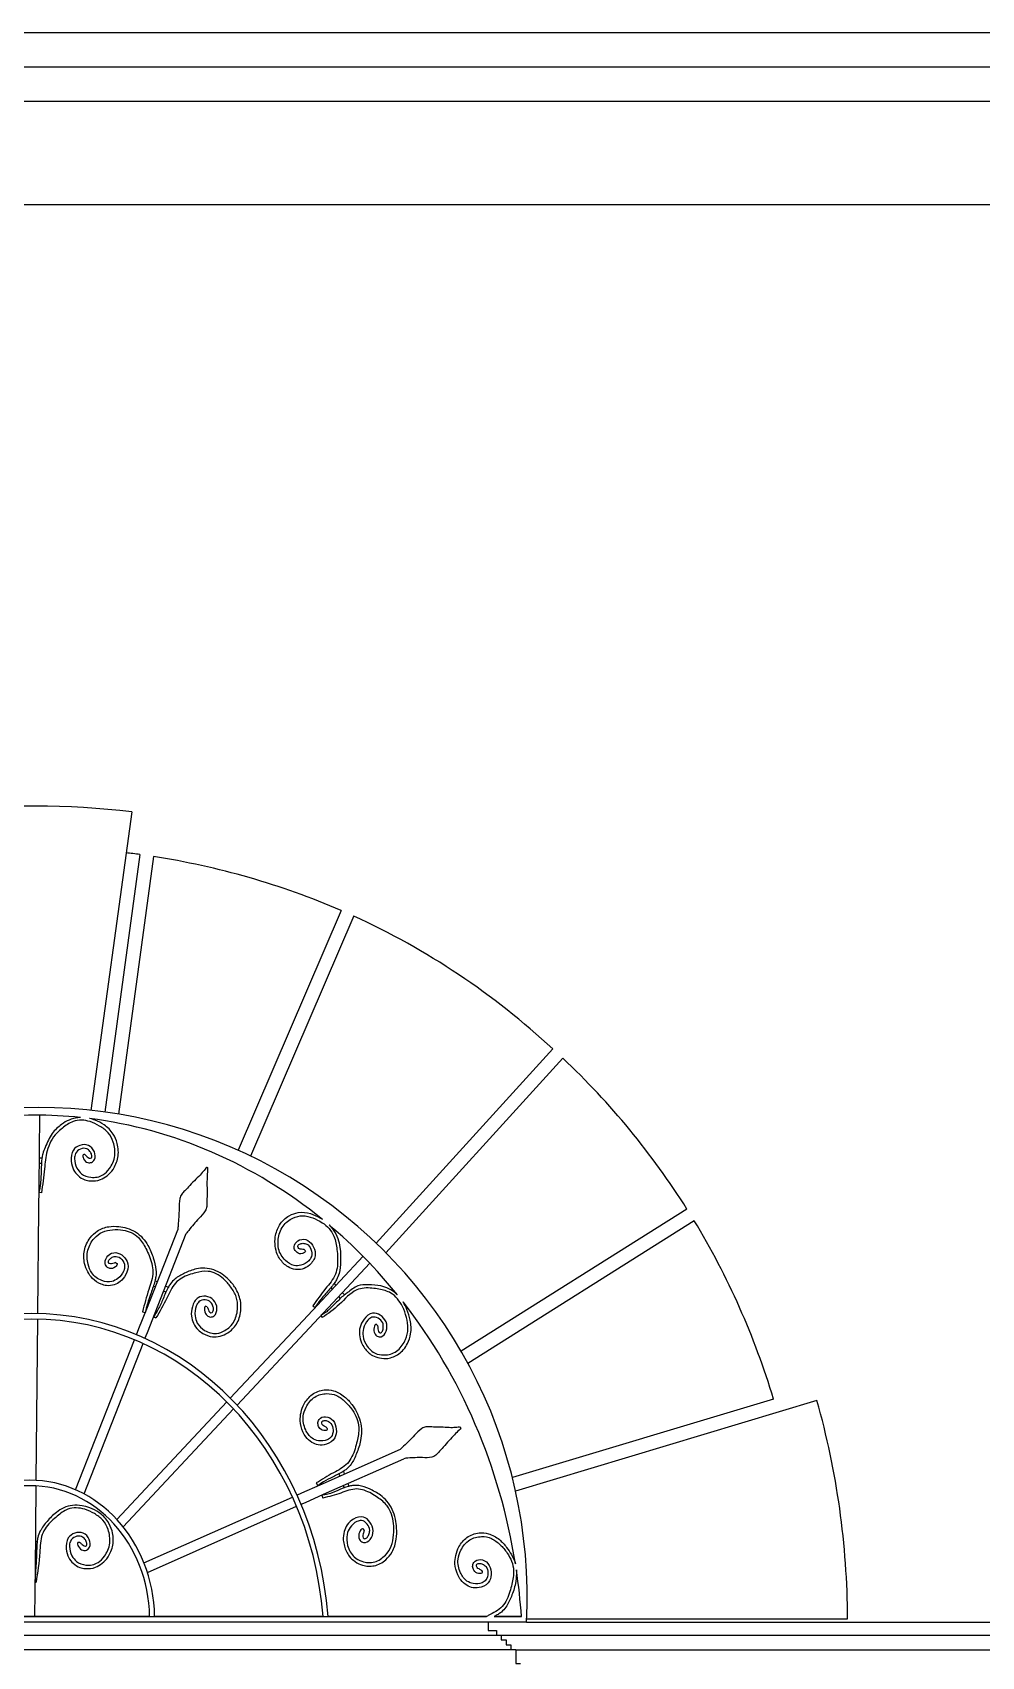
# Model space of a CAD drawing. Extents: x -43 to 90, y 6 to 81.
# Drawn here: x 67.341 to 68.719, y 65.232 to 67.59 of the extents above; entities that cross this region are included whole.
import ezdxf

# ---------------------------------------------------------------- set-up
doc = ezdxf.new("R2010")
doc.units = 0
doc.header["$LTSCALE"] = 0.1
doc.header["$MEASUREMENT"] = 0
doc.layers.add('visto', color=9, linetype='CONTINUOUS')

msp = doc.modelspace()

# ---------------------------------------------------------------- linework, layer by layer
at = {"layer": 'visto'}
for p, q in [((50.5756, 67.5904), (69.6189, 67.5904)), ((50.5756, 67.5904), (86.1305, 67.5904)), ((50.5256, 67.5404), (86.0805, 67.5404)), ((50.5256, 67.5404), (69.5689, 67.5404)), ((50.5256, 67.4904), (84.3618, 67.4904)), ((50.5006, 67.3404), (86.0555, 67.3404)), ((67.4853, 66.4588), (67.4261, 66.0252)), ((67.497, 66.3966), (67.446, 66.0228)), ((67.5168, 66.3937), (67.4658, 66.0198)), ((67.7893, 66.3154), (67.6396, 65.9673)), ((67.8077, 66.3075), (67.6577, 65.9588)), ((68.0965, 66.1144), (67.8401, 65.8323)), ((68.1113, 66.101), (67.8544, 65.8183)), ((67.3515, 66.0182), (67.3504, 65.9135)), ((67.3542, 65.9479), (67.3508, 65.948)), ((67.3549, 65.9559), (67.3509, 65.9559)), ((67.3504, 65.9135), (67.3501, 65.8821)), ((67.3542, 65.9056), (67.3504, 65.9058)), ((67.3501, 65.8821), (67.3486, 65.73)), ((68.2914, 65.8819), (67.9636, 65.6753)), ((67.507, 65.7372), (67.552, 65.8518)), ((67.5192, 65.7312), (67.5644, 65.8464)), ((68.3021, 65.865), (67.9734, 65.6578)), ((67.7543, 65.7419), (67.8212, 65.8133)), ((67.7635, 65.7312), (67.831, 65.8032)), ((67.5223, 65.776), (67.519, 65.7776)), ((67.7818, 65.7712), (67.7793, 65.7741)), ((67.5193, 65.7688), (67.5167, 65.77)), ((67.5349, 65.7612), (67.5316, 65.7628)), ((67.5384, 65.7682), (67.5345, 65.7701)), ((67.7766, 65.7657), (67.7746, 65.768)), ((67.7884, 65.7521), (67.7859, 65.755)), ((67.794, 65.7571), (67.791, 65.7605)), ((67.4957, 65.7084), (67.507, 65.7372)), ((67.5009, 65.7328), (67.5048, 65.7317)), ((67.5079, 65.7025), (67.5192, 65.7312)), ((67.5168, 65.7252), (67.5204, 65.7237)), ((67.7543, 65.7419), (67.734, 65.7202)), ((67.7432, 65.7095), (67.7635, 65.7312)), ((67.7483, 65.7414), (67.7514, 65.7389)), ((67.7598, 65.7272), (67.7619, 65.7242)), ((67.3485, 65.722), (67.3461, 65.488)), ((67.4922, 65.6993), (67.4957, 65.7084)), ((67.5045, 65.6939), (67.5079, 65.7025)), ((67.6283, 65.6073), (67.734, 65.7202)), ((67.6381, 65.5973), (67.7432, 65.7095)), ((67.4038, 65.4742), (67.4893, 65.692)), ((67.416, 65.4682), (67.5017, 65.6866)), ((67.4634, 65.4313), (67.6231, 65.6018)), ((67.4726, 65.4206), (67.6329, 65.5918)), ((68.4171, 65.6058), (68.038, 65.4919)), ((68.4802, 65.6039), (68.0426, 65.4724)), ((67.7586, 65.4814), (67.8754, 65.5332)), ((67.7635, 65.4677), (67.8803, 65.5194)), ((67.7861, 65.4973), (67.7873, 65.4941)), ((67.7925, 65.501), (67.7939, 65.4971)), ((67.346, 65.48), (67.3448, 65.3565)), ((67.7252, 65.4666), (67.7324, 65.4698)), ((67.7324, 65.4698), (67.7586, 65.4814)), ((67.7374, 65.456), (67.7635, 65.4677)), ((67.7531, 65.4841), (67.7553, 65.4799)), ((67.7612, 65.4666), (67.7629, 65.4622)), ((67.7923, 65.4804), (67.7936, 65.4769)), ((67.7989, 65.4834), (67.8004, 65.4792)), ((67.503, 65.368), (67.7186, 65.4636)), ((67.5079, 65.3542), (67.7244, 65.4503)), ((67.7311, 65.4532), (67.7374, 65.456)), ((67.3452, 65.3989), (67.348, 65.3989)), ((67.3451, 65.391), (67.3473, 65.391)), ((67.3448, 65.3565), (67.3444, 65.3251)), ((67.3444, 65.3251), (67.3441, 65.29)), ((67.3446, 65.34), (67.3464, 65.3399)), ((68.0583, 65.2821), (66.6399, 65.2822)), ((66.681, 65.29), (68.0002, 65.29)), ((67.5113, 65.29), (67.1635, 65.29)), ((67.7631, 65.29), (67.5184, 65.29)), ((68.0002, 65.29), (67.7702, 65.29)), ((68.0114, 65.29), (68.0512, 65.29)), ((68.0512, 65.29), (68.0164, 65.29)), ((68.0583, 65.2821), (69.5514, 65.2822)), ((68.0586, 65.287), (68.5247, 65.287)), ((66.6749, 65.2632), (68.0148, 65.2631)), ((68.0148, 65.2631), (69.576, 65.2631)), ((66.6539, 65.2422), (68.0358, 65.2421)), ((68.0428, 65.242), (69.555, 65.2421))]:
    msp.add_line(p, q, dxfattribs=at)
msp.add_lwpolyline([(68.0028, 65.2821), (68.0028, 65.2701), (68.0148, 65.2701), (68.0148, 65.2631), (68.0218, 65.2631), (68.0218, 65.2561), (68.0288, 65.2561), (68.0288, 65.2491), (68.0358, 65.2491), (68.0358, 65.2421), (68.0428, 65.2421), (68.0428, 65.2222), (68.0498, 65.2222)], dxfattribs=at)
for centre, radius, start, end in [((67.3448, 65.2821), 1.1849, 83.1919, 96.7575), ((67.3448, 65.2821), 1.1249, 82.2247, 83.2435), ((67.3448, 65.2821), 1.1249, 66.7247, 81.2059), ((67.3497, 65.3089), 1.0985, 47.1647, 65.3608), ((67.3398, 65.2821), 1.1249, 32.2247, 46.7059), ((67.3491, 65.3192), 0.7102, 357.0019, 182.9902), ((67.3398, 65.2821), 1.1249, 16.7247, 31.2059), ((67.3398, 65.2821), 1.1849, 0.2359, 15.7575)]:
    msp.add_arc(centre, radius, start, end, dxfattribs=at)
for centre, major_axis, ratio, start_param, end_param in [((67.3448, 65.2291), (0, 0.7891), 0.897798, -0.093259, 0.095692), ((67.3448, 65.2291), (0, 0.7891), 0.897798, -0.629782, -0.112246), ((67.5947, 65.9421), (-0.00033, 0.00033), 1, 3.656685, 6.434227), ((67.3594, 65.2485), (0, 0.7639), 0.897798, -0.842249, -0.644971), ((67.3403, 65.2495), (0, 0.4806), 0.897798, -1.486285, 1.486285), ((67.3448, 65.2291), (0, 0.7891), 0.897798, -1.395554, -0.854722), ((67.3403, 65.2495), (0, 0.4726), 0.897798, -1.48486, 1.48486), ((67.9628, 65.5641), (0.00033, 0.00033), 1, 4.426111, 7.253796), ((67.3374, 65.2865), (0, 0.2017), 0.897798, -1.553451, 1.553451), ((67.3374, 65.2865), (0, 0.1937), 0.897798, -1.552739, 1.552739), ((67.3448, 65.2291), (0, 0.7891), 0.897798, -1.493493, -1.406733)]:
    msp.add_ellipse(centre, major_axis=major_axis, ratio=ratio, start_param=start_param, end_param=end_param, dxfattribs=at)
for points, knots in [([(67.4108, 66.0148), (67.4095, 66.0148), (67.4039, 66.0144), (67.3943, 66.0119), (67.3816, 66.004), (67.3679, 65.9919), (67.3614, 65.9752), (67.3559, 65.9633), (67.3543, 65.9517), (67.3537, 65.9378), (67.3532, 65.9237), (67.3524, 65.9158), (67.3504, 65.9058)], [0.3030127, 0.3030127, 0.3030127, 0.3030127, 0.3073452, 0.3220686, 0.3359243, 0.3561849, 0.3797978, 0.3902152, 0.3966357, 0.4151784, 0.4325444, 0.4394525, 0.4394525, 0.4394525, 0.4394525]), ([(67.4171, 65.9609), (67.4183, 65.9599), (67.4203, 65.9582), (67.423, 65.9551), (67.4277, 65.9558), (67.4273, 65.9616), (67.4245, 65.9659), (67.4192, 65.9708), (67.4104, 65.9699), (67.403, 65.9639), (67.4015, 65.9527), (67.4046, 65.9419), (67.4129, 65.9312), (67.427, 65.9265), (67.4427, 65.929), (67.4524, 65.9395), (67.4584, 65.9491), (67.4619, 65.9623), (67.4598, 65.9783), (67.4516, 65.9938), (67.4387, 66.0029), (67.4222, 66.011), (67.4014, 66.0122), (67.3866, 66.0009), (67.3716, 65.9888), (67.3608, 65.9679), (67.3586, 65.9374), (67.3558, 65.9172), (67.3542, 65.9056)], [0, 0, 0, 0, 0.0044606, 0.0082282, 0.0117828, 0.0159738, 0.0212835, 0.0272719, 0.0366934, 0.0465849, 0.0536831, 0.0671134, 0.0774701, 0.0925678, 0.1113421, 0.1244099, 0.1339719, 0.14411, 0.1627149, 0.177878, 0.1936211, 0.2094024, 0.2351879, 0.2540645, 0.2647254, 0.2933585, 0.3180168, 0.3510964, 0.3510964, 0.3510964, 0.3510964]), ([(67.4171, 65.9609), (67.4161, 65.961), (67.413, 65.9612), (67.4154, 65.9526), (67.4204, 65.9491), (67.4272, 65.9489), (67.433, 65.9545), (67.4321, 65.9665), (67.4227, 65.976), (67.4101, 65.9755), (67.3981, 65.9678), (67.3965, 65.9522), (67.3998, 65.939), (67.4074, 65.9297), (67.4159, 65.9242), (67.4272, 65.9221), (67.4388, 65.9231), (67.4499, 65.9302), (67.4578, 65.938), (67.4625, 65.9475), (67.4666, 65.9599), (67.4656, 65.9758), (67.4583, 65.9927), (67.4464, 66.0043), (67.4341, 66.0104), (67.4268, 66.0126), (67.4242, 66.0133)], [0, 0, 0, 0, 0.0029522, 0.0088753, 0.017877, 0.0237296, 0.0300744, 0.041641, 0.0552271, 0.0689889, 0.081862, 0.09836, 0.1118525, 0.1228051, 0.1354037, 0.1444547, 0.1612156, 0.1734922, 0.1870827, 0.1965234, 0.2061563, 0.227041, 0.2424418, 0.2623554, 0.2788392, 0.2878453, 0.2878453, 0.2878453, 0.2878453]), ([(67.5943, 65.9424), (67.5933, 65.9419), (67.5902, 65.9381), (67.5862, 65.9328), (67.5782, 65.925), (67.57, 65.9169), (67.5637, 65.9095), (67.5573, 65.9038), (67.5539, 65.8943), (67.5542, 65.8793), (67.5532, 65.8641), (67.5522, 65.8539), (67.552, 65.8517)], [0.0030327, 0.0030327, 0.0030327, 0.0030327, 0.006801, 0.017182, 0.0296647, 0.0432068, 0.0544505, 0.0605315, 0.0673849, 0.0827383, 0.1067013, 0.1135124, 0.1135124, 0.1135124, 0.1135124]), ([(67.5951, 65.942), (67.5954, 65.941), (67.5951, 65.9358), (67.5945, 65.9274), (67.5944, 65.9155), (67.5948, 65.9033), (67.5942, 65.8931), (67.5948, 65.8855), (67.5908, 65.8763), (67.5807, 65.8664), (67.5715, 65.8554), (67.5656, 65.8479), (67.5644, 65.8464)], [0.0030327, 0.0030327, 0.0030327, 0.0030327, 0.006801, 0.017182, 0.0296647, 0.0432068, 0.0544505, 0.0605315, 0.0673849, 0.0827383, 0.1067013, 0.1128469, 0.1128469, 0.1128469, 0.1128469]), ([(67.7358, 65.823), (67.7366, 65.8222), (67.7389, 65.8199), (67.7316, 65.8159), (67.7259, 65.8175), (67.7211, 65.8228), (67.7207, 65.8314), (67.7292, 65.839), (67.7418, 65.8378), (67.7501, 65.8273), (67.7534, 65.8124), (67.7443, 65.8003), (67.7335, 65.7939), (67.7223, 65.7936), (67.7128, 65.7967), (67.7037, 65.8044), (67.6963, 65.8144), (67.6933, 65.8283), (67.6929, 65.8401), (67.6958, 65.8504), (67.7011, 65.8623), (67.7122, 65.8723), (67.7282, 65.8781), (67.7439, 65.8765), (67.7553, 65.8712), (67.7608, 65.8677), (67.7621, 65.8668)], [0, 0, 0, 0, 0.0029522, 0.0088753, 0.017877, 0.0237296, 0.0300744, 0.041641, 0.0552271, 0.0689889, 0.081862, 0.09836, 0.1118525, 0.1228051, 0.1354037, 0.1444547, 0.1612156, 0.1734922, 0.1870827, 0.1965234, 0.2061563, 0.227041, 0.2424418, 0.2623554, 0.2788392, 0.283885, 0.283885, 0.283885, 0.283885]), ([(67.7358, 65.823), (67.7344, 65.8232), (67.7319, 65.8237), (67.728, 65.8237), (67.7252, 65.828), (67.7293, 65.8317), (67.734, 65.8324), (67.7409, 65.8314), (67.7463, 65.8238), (67.7475, 65.8136), (67.7413, 65.8047), (67.7321, 65.7997), (67.7194, 65.7991), (67.7067, 65.8072), (67.6974, 65.8217), (67.6976, 65.8368), (67.6997, 65.8482), (67.706, 65.8601), (67.7178, 65.8694), (67.7336, 65.8734), (67.7483, 65.8693), (67.765, 65.8615), (67.78, 65.8456), (67.783, 65.8257), (67.7848, 65.8074), (67.7832, 65.7854), (67.765, 65.765), (67.7542, 65.7498), (67.7483, 65.7414)], [0, 0, 0, 0, 0.0044606, 0.0082282, 0.0117828, 0.0159738, 0.0212835, 0.0272719, 0.0366934, 0.0465849, 0.0536831, 0.0671134, 0.0774701, 0.0925678, 0.1113421, 0.1244099, 0.1339719, 0.14411, 0.1627149, 0.177878, 0.1936211, 0.2094024, 0.2351879, 0.2540645, 0.2647254, 0.2880489, 0.3127072, 0.3431975, 0.3431975, 0.3431975, 0.3431975]), ([(67.4619, 65.8041), (67.4629, 65.8037), (67.4658, 65.8026), (67.4605, 65.7958), (67.4546, 65.7949), (67.4484, 65.7976), (67.4451, 65.8054), (67.4503, 65.816), (67.4623, 65.8204), (67.4737, 65.8142), (67.4819, 65.8019), (67.4776, 65.7868), (67.4698, 65.7763), (67.4596, 65.7712), (67.4497, 65.77), (67.4387, 65.7732), (67.4284, 65.7793), (67.4208, 65.7908), (67.4164, 65.8015), (67.4155, 65.8123), (67.4164, 65.8255), (67.4231, 65.8395), (67.4359, 65.8517), (67.4509, 65.857), (67.4656, 65.857), (67.4788, 65.8545), (67.4909, 65.8494), (67.5013, 65.8404), (67.5103, 65.8276), (67.5165, 65.8118), (67.5207, 65.7964), (67.5207, 65.7848), (67.5181, 65.7735), (67.5135, 65.7605), (67.5081, 65.7455), (67.5058, 65.7357), (67.5048, 65.7314)], [0, 0, 0, 0, 0.0027485, 0.0082629, 0.0166435, 0.0220923, 0.0279993, 0.0387678, 0.0514164, 0.0642287, 0.0762135, 0.0915732, 0.1041347, 0.1143315, 0.1260608, 0.1344873, 0.1500917, 0.1615213, 0.174174, 0.1829633, 0.1919315, 0.2113751, 0.2257133, 0.2442529, 0.2595993, 0.2717234, 0.2861384, 0.2998458, 0.3127456, 0.3316081, 0.348234, 0.3579325, 0.36391, 0.3811733, 0.397341, 0.4097419, 0.4097419, 0.4097419, 0.4097419]), ([(67.4619, 65.8041), (67.4606, 65.8037), (67.458, 65.803), (67.4545, 65.8015), (67.4504, 65.8042), (67.4529, 65.8094), (67.457, 65.8121), (67.4637, 65.8141), (67.4714, 65.8093), (67.476, 65.8005), (67.4733, 65.7896), (67.4665, 65.7811), (67.455, 65.7751), (67.4405, 65.7771), (67.427, 65.7865), (67.4219, 65.8005), (67.4199, 65.8119), (67.4216, 65.8256), (67.4293, 65.8393), (67.4424, 65.8498), (67.4575, 65.8522), (67.4756, 65.8522), (67.4949, 65.844), (67.5045, 65.8269), (67.5126, 65.8107), (67.5186, 65.7897), (67.5088, 65.7626), (67.5037, 65.7436), (67.5009, 65.7328)], [0, 0, 0, 0, 0.0044606, 0.0082282, 0.0117828, 0.0159738, 0.0212835, 0.0272719, 0.0366934, 0.0465849, 0.0536831, 0.0671134, 0.0774701, 0.0925678, 0.1113421, 0.1244099, 0.1339719, 0.14411, 0.1627149, 0.177878, 0.1936211, 0.2094024, 0.2351879, 0.2540645, 0.2647254, 0.2880489, 0.3127072, 0.34461, 0.34461, 0.34461, 0.34461]), ([(67.7717, 65.859), (67.7739, 65.8567), (67.779, 65.8508), (67.7847, 65.8396), (67.7885, 65.8239), (67.7888, 65.8067), (67.7874, 65.7907), (67.7834, 65.78), (67.7771, 65.7707), (67.7683, 65.7607), (67.7596, 65.7505), (67.7549, 65.7444), (67.7513, 65.7386)], [0.2972877, 0.2972877, 0.2972877, 0.2972877, 0.3073452, 0.3220686, 0.3359243, 0.3561849, 0.3740429, 0.3844603, 0.3908808, 0.4094235, 0.4267895, 0.4336976, 0.4336976, 0.4336976, 0.4336976]), ([(67.5947, 65.7398), (67.5938, 65.7403), (67.591, 65.7419), (67.5902, 65.7329), (67.5936, 65.7275), (67.5996, 65.7243), (67.607, 65.7269), (67.6105, 65.7384), (67.6051, 65.7512), (67.5933, 65.7562), (67.5796, 65.7545), (67.5726, 65.7408), (67.571, 65.7272), (67.5747, 65.7154), (67.5806, 65.7066), (67.5902, 65.6997), (67.6012, 65.6955), (67.6139, 65.6972), (67.624, 65.7009), (67.6317, 65.7076), (67.6398, 65.7172), (67.6444, 65.7322), (67.6437, 65.751), (67.6369, 65.7669), (67.6269, 65.7789), (67.6163, 65.7879), (67.6047, 65.7942), (67.5917, 65.7966), (67.5772, 65.7951), (67.5626, 65.7895), (67.5496, 65.7824), (67.5419, 65.7745), (67.5363, 65.7647), (67.5308, 65.7521), (67.5248, 65.7371), (67.5193, 65.7289), (67.5168, 65.7252)], [0, 0, 0, 0, 0.0027485, 0.0082629, 0.0166435, 0.0220923, 0.0279993, 0.0387678, 0.0514164, 0.0642287, 0.0762135, 0.0915732, 0.1041347, 0.1143315, 0.1260608, 0.1344873, 0.1500917, 0.1615213, 0.174174, 0.1829633, 0.1919315, 0.2113751, 0.2257133, 0.2442529, 0.2595993, 0.2717234, 0.2861384, 0.2998458, 0.3127456, 0.3316081, 0.348234, 0.3579325, 0.36391, 0.3811733, 0.397341, 0.4102012, 0.4102012, 0.4102012, 0.4102012]), ([(67.5947, 65.7398), (67.5954, 65.7384), (67.5966, 65.7359), (67.598, 65.7319), (67.6026, 65.7305), (67.6043, 65.736), (67.6033, 65.7412), (67.6, 65.748), (67.5917, 65.751), (67.5827, 65.7487), (67.5774, 65.7391), (67.5764, 65.7278), (67.5803, 65.7143), (67.5916, 65.7038), (67.6069, 65.6993), (67.6196, 65.7047), (67.6285, 65.7108), (67.6363, 65.7215), (67.64, 65.7371), (67.6379, 65.755), (67.6293, 65.7689), (67.617, 65.7836), (67.5984, 65.7938), (67.5806, 65.79), (67.5645, 65.7855), (67.5465, 65.7762), (67.5357, 65.7496), (67.5259, 65.733), (67.5204, 65.7237)], [0, 0, 0, 0, 0.0044606, 0.0082282, 0.0117828, 0.0159738, 0.0212835, 0.0272719, 0.0366934, 0.0465849, 0.0536831, 0.0671134, 0.0774701, 0.0925678, 0.1113421, 0.1244099, 0.1339719, 0.14411, 0.1627149, 0.177878, 0.1936211, 0.2094024, 0.2351879, 0.2540645, 0.2647254, 0.2880489, 0.3127072, 0.3444441, 0.3444441, 0.3444441, 0.3444441]), ([(67.8711, 65.7571), (67.8706, 65.7575), (67.8668, 65.7609), (67.8592, 65.7666), (67.8452, 65.7714), (67.8299, 65.7721), (67.8123, 65.772), (67.8018, 65.7627), (67.7907, 65.7549), (67.7816, 65.7453), (67.7721, 65.736), (67.7664, 65.7311), (67.7598, 65.7272)], [0.3054763, 0.3054763, 0.3054763, 0.3054763, 0.3074316, 0.3221549, 0.3360107, 0.3562713, 0.3741293, 0.3934967, 0.3999172, 0.4184599, 0.4358259, 0.442734, 0.442734, 0.442734, 0.442734]), ([(67.8423, 65.7127), (67.8425, 65.7112), (67.8428, 65.7083), (67.8427, 65.704), (67.8464, 65.7008), (67.8499, 65.7051), (67.8507, 65.7104), (67.8501, 65.718), (67.8434, 65.7244), (67.8344, 65.7261), (67.8261, 65.7195), (67.8213, 65.7096), (67.8203, 65.6954), (67.827, 65.6809), (67.8396, 65.6701), (67.8532, 65.6697), (67.8635, 65.6715), (67.8744, 65.6781), (67.8832, 65.6909), (67.8875, 65.7083), (67.8844, 65.7248), (67.878, 65.7437), (67.8644, 65.7611), (67.8467, 65.7651), (67.8302, 65.7679), (67.8076, 65.7667), (67.7876, 65.7423), (67.7703, 65.7301), (67.7619, 65.7242)], [0, 0, 0, 0, 0.0044606, 0.0082282, 0.0117828, 0.0159738, 0.0212835, 0.0272719, 0.0366934, 0.0465849, 0.0536831, 0.0671134, 0.0774701, 0.0925678, 0.1113421, 0.1244099, 0.1339719, 0.14411, 0.1627149, 0.177878, 0.1936211, 0.2094024, 0.2351879, 0.2540645, 0.2647254, 0.2880489, 0.3212819, 0.3528904, 0.3528904, 0.3528904, 0.3528904]), ([(67.8423, 65.7127), (67.8416, 65.7136), (67.8396, 65.7163), (67.8358, 65.7083), (67.8371, 65.7019), (67.8415, 65.6964), (67.8493, 65.6956), (67.8564, 65.7047), (67.8559, 65.7188), (67.8468, 65.7285), (67.8335, 65.7328), (67.8223, 65.7231), (67.8161, 65.7113), (67.8154, 65.6988), (67.8179, 65.6882), (67.8244, 65.6777), (67.8331, 65.6691), (67.8454, 65.6652), (67.8559, 65.6643), (67.8653, 65.6671), (67.8762, 65.6726), (67.8856, 65.6845), (67.8915, 65.7021), (67.8907, 65.7197), (67.8854, 65.7348), (67.8814, 65.7436), (67.8793, 65.7471)], [0, 0, 0, 0, 0.0029522, 0.0088753, 0.017877, 0.0237296, 0.0300744, 0.041641, 0.0552271, 0.0689889, 0.081862, 0.09836, 0.1118525, 0.1228051, 0.1354037, 0.1444547, 0.1612156, 0.1734922, 0.1870827, 0.1965234, 0.2061563, 0.227041, 0.2424418, 0.2623554, 0.2788392, 0.2916748, 0.2916748, 0.2916748, 0.2916748]), ([(67.7685, 65.5644), (67.7689, 65.5634), (67.7703, 65.5603), (67.7622, 65.5596), (67.7575, 65.5635), (67.7548, 65.5704), (67.7573, 65.5785), (67.7677, 65.5821), (67.779, 65.5758), (67.7832, 65.5625), (67.7813, 65.5473), (67.7688, 65.5398), (67.7566, 65.5384), (67.7461, 65.5428), (67.7384, 65.5496), (67.7324, 65.5605), (67.7289, 65.5729), (67.7308, 65.587), (67.7344, 65.5981), (67.7406, 65.6065), (67.7495, 65.6153), (67.7631, 65.6201), (67.7799, 65.6188), (67.7939, 65.6108), (67.8044, 65.5993), (67.8122, 65.5872), (67.8176, 65.5741), (67.8194, 65.5596), (67.8177, 65.5435), (67.8122, 65.5274), (67.8056, 65.5131), (67.7983, 65.5048), (67.7893, 65.4988), (67.7779, 65.493), (67.765, 65.4871), (67.758, 65.4819), (67.7553, 65.4799)], [0, 0, 0, 0, 0.0027485, 0.0082629, 0.0166435, 0.0220923, 0.0279993, 0.0387678, 0.0514164, 0.0642287, 0.0762135, 0.0915732, 0.1041347, 0.1143315, 0.1260608, 0.1344873, 0.1500917, 0.1615213, 0.174174, 0.1829633, 0.1919315, 0.2113751, 0.2257133, 0.2442529, 0.2595993, 0.2717234, 0.2861384, 0.2998458, 0.3127456, 0.3316081, 0.348234, 0.3579325, 0.36391, 0.3811733, 0.397341, 0.4076074, 0.4076074, 0.4076074, 0.4076074]), ([(67.7685, 65.5644), (67.7673, 65.5652), (67.765, 65.5667), (67.7615, 65.5684), (67.7603, 65.5735), (67.7653, 65.5753), (67.77, 65.574), (67.776, 65.5702), (67.7785, 65.5608), (67.7762, 65.5509), (67.7674, 65.5452), (67.7573, 65.5444), (67.7453, 65.5491), (67.7362, 65.5619), (67.7324, 65.5792), (67.7377, 65.5931), (67.7434, 65.6028), (67.7532, 65.6113), (67.7673, 65.615), (67.7833, 65.6122), (67.7956, 65.6023), (67.8084, 65.5881), (67.8171, 65.5671), (67.8132, 65.5475), (67.8087, 65.5296), (67.7999, 65.5099), (67.7763, 65.4986), (67.7614, 65.4892), (67.7531, 65.4841)], [0, 0, 0, 0, 0.0044606, 0.0082282, 0.0117828, 0.0159738, 0.0212835, 0.0272719, 0.0366934, 0.0465849, 0.0536831, 0.0671134, 0.0774701, 0.0925678, 0.1113421, 0.1244099, 0.1339719, 0.14411, 0.1627149, 0.177878, 0.1936211, 0.2094024, 0.2351879, 0.2540645, 0.2647254, 0.2880489, 0.3127072, 0.3426104, 0.3426104, 0.3426104, 0.3426104]), ([(67.9627, 65.5646), (67.9616, 65.5651), (67.9571, 65.5648), (67.9509, 65.5641), (67.9402, 65.5649), (67.9293, 65.5655), (67.9201, 65.5652), (67.9119, 65.5663), (67.9036, 65.5621), (67.8943, 65.5512), (67.884, 65.5412), (67.8769, 65.5348), (67.8754, 65.5332)], [0.0030327, 0.0030327, 0.0030327, 0.0030327, 0.006801, 0.017182, 0.0296647, 0.0432068, 0.0544505, 0.0605315, 0.0673849, 0.0827383, 0.1067013, 0.1135124, 0.1135124, 0.1135124, 0.1135124]), ([(67.963, 65.5637), (67.9625, 65.5627), (67.959, 65.5593), (67.9533, 65.5538), (67.9457, 65.5454), (67.9383, 65.5365), (67.9314, 65.5297), (67.927, 65.5238), (67.9184, 65.5204), (67.9049, 65.5213), (67.8913, 65.5207), (67.8821, 65.52), (67.8803, 65.5194)], [0.0030327, 0.0030327, 0.0030327, 0.0030327, 0.006801, 0.017182, 0.0296647, 0.0432068, 0.0544505, 0.0605315, 0.0673849, 0.0827383, 0.1067013, 0.1135124, 0.1135124, 0.1135124, 0.1135124]), ([(67.8227, 65.4149), (67.8224, 65.416), (67.8214, 65.4193), (67.8152, 65.4135), (67.8142, 65.4071), (67.8165, 65.4), (67.8234, 65.3961), (67.8331, 65.4016), (67.8373, 65.4149), (67.8321, 65.4277), (67.8212, 65.4372), (67.8076, 65.4329), (67.7979, 65.4245), (67.7931, 65.4132), (67.7918, 65.4023), (67.7943, 65.3898), (67.7995, 65.3782), (67.8096, 65.3695), (67.8192, 65.3643), (67.8288, 65.3631), (67.8407, 65.3636), (67.8535, 65.3707), (67.8648, 65.3846), (67.8699, 65.4013), (67.8703, 65.4176), (67.8684, 65.4324), (67.8641, 65.4459), (67.8563, 65.4578), (67.845, 65.4681), (67.8311, 65.4754), (67.8174, 65.4806), (67.8069, 65.4809), (67.7967, 65.4782), (67.7849, 65.4737), (67.7723, 65.4676), (67.7642, 65.4669), (67.7612, 65.4666)], [0, 0, 0, 0, 0.0027485, 0.0082629, 0.0166435, 0.0220923, 0.0279993, 0.0387678, 0.0514164, 0.0642287, 0.0762135, 0.0915732, 0.1041347, 0.1143315, 0.1260608, 0.1344873, 0.1500917, 0.1615213, 0.174174, 0.1829633, 0.1919315, 0.2113751, 0.2257133, 0.2442529, 0.2595993, 0.2717234, 0.2861384, 0.2998458, 0.3127456, 0.3316081, 0.348234, 0.3579325, 0.36391, 0.3811733, 0.397341, 0.4067145, 0.4067145, 0.4067145, 0.4067145]), ([(67.8227, 65.4149), (67.8223, 65.4134), (67.8217, 65.4106), (67.8201, 65.4067), (67.8225, 65.4021), (67.8272, 65.4047), (67.8297, 65.4092), (67.8317, 65.4166), (67.8277, 65.4253), (67.8198, 65.4307), (67.81, 65.4279), (67.8022, 65.4207), (67.7965, 65.408), (67.7979, 65.3917), (67.806, 65.3765), (67.8184, 65.3705), (67.8286, 65.3679), (67.8409, 65.3694), (67.8534, 65.3777), (67.8632, 65.392), (67.8658, 65.4087), (67.8662, 65.4288), (67.8593, 65.4506), (67.8443, 65.4617), (67.83, 65.4711), (67.8113, 65.4785), (67.7879, 65.4684), (67.7716, 65.4644), (67.7629, 65.4622)], [0, 0, 0, 0, 0.0044606, 0.0082282, 0.0117828, 0.0159738, 0.0212835, 0.0272719, 0.0366934, 0.0465849, 0.0536831, 0.0671134, 0.0774701, 0.0925678, 0.1113421, 0.1244099, 0.1339719, 0.14411, 0.1627149, 0.177878, 0.1936211, 0.2094024, 0.2351879, 0.2540645, 0.2647254, 0.2880489, 0.3127072, 0.340944, 0.340944, 0.340944, 0.340944]), ([(67.4098, 65.3979), (67.4087, 65.3979), (67.4056, 65.3982), (67.4081, 65.3896), (67.4131, 65.3861), (67.4199, 65.3859), (67.4257, 65.3916), (67.4247, 65.4036), (67.4153, 65.413), (67.4026, 65.4124), (67.3907, 65.4047), (67.3892, 65.389), (67.3926, 65.3758), (67.4002, 65.3666), (67.4088, 65.3612), (67.42, 65.3592), (67.4317, 65.3602), (67.4427, 65.3674), (67.4506, 65.3752), (67.4553, 65.3848), (67.4592, 65.3972), (67.4581, 65.4131), (67.4507, 65.43), (67.4388, 65.4415), (67.4253, 65.448), (67.4124, 65.4516), (67.3995, 65.4522), (67.3866, 65.4487), (67.3739, 65.4408), (67.3625, 65.4291), (67.3531, 65.4169), (67.3489, 65.4063), (67.3473, 65.3947), (67.347, 65.3808), (67.346, 65.3612), (67.3451, 65.3477), (67.3446, 65.34)], [0, 0, 0, 0, 0.0027485, 0.0082629, 0.0166435, 0.0220923, 0.0279993, 0.0387678, 0.0514164, 0.0642287, 0.0762135, 0.0915732, 0.1041347, 0.1143315, 0.1260608, 0.1344873, 0.1500917, 0.1615213, 0.174174, 0.1829633, 0.1919315, 0.2113751, 0.2257133, 0.2442529, 0.2595993, 0.2717234, 0.2861384, 0.2998458, 0.3127456, 0.3316081, 0.348234, 0.3579325, 0.36391, 0.3811733, 0.397341, 0.4193581, 0.4193581, 0.4193581, 0.4193581]), ([(67.4098, 65.3979), (67.4109, 65.3969), (67.413, 65.3952), (67.4157, 65.3921), (67.4204, 65.3928), (67.42, 65.3987), (67.4172, 65.4029), (67.4117, 65.4078), (67.403, 65.4068), (67.3956, 65.4008), (67.3942, 65.3896), (67.3973, 65.3788), (67.4057, 65.3681), (67.4198, 65.3635), (67.4355, 65.3661), (67.4452, 65.3767), (67.4511, 65.3863), (67.4545, 65.3996), (67.4523, 65.4156), (67.444, 65.4311), (67.4311, 65.44), (67.4145, 65.448), (67.3938, 65.4491), (67.3789, 65.4377), (67.3657, 65.4264), (67.3526, 65.4099), (67.352, 65.3771), (67.3485, 65.3542), (67.3464, 65.3399)], [0, 0, 0, 0, 0.0044606, 0.0082282, 0.0117828, 0.0159738, 0.0212835, 0.0272719, 0.0366934, 0.0465849, 0.0536831, 0.0671134, 0.0774701, 0.0925678, 0.1113421, 0.1244099, 0.1339719, 0.14411, 0.1627149, 0.177878, 0.1936211, 0.2094024, 0.2351879, 0.2540645, 0.2647254, 0.2880489, 0.3127072, 0.3541673, 0.3541673, 0.3541673, 0.3541673]), ([(67.9933, 65.3569), (67.9937, 65.3559), (67.9951, 65.3528), (67.987, 65.3521), (67.9823, 65.356), (67.9795, 65.3628), (67.9821, 65.371), (67.9925, 65.3745), (68.0038, 65.3682), (68.008, 65.355), (68.0061, 65.3397), (67.9936, 65.3323), (67.9814, 65.3309), (67.9709, 65.3353), (67.9631, 65.3421), (67.9572, 65.353), (67.9537, 65.3654), (67.9556, 65.3795), (67.9592, 65.3906), (67.9653, 65.399), (67.9743, 65.4077), (67.9878, 65.4125), (68.0047, 65.4112), (68.0187, 65.4032), (68.0292, 65.3917), (68.0369, 65.3798), (68.0412, 65.3714), (68.0425, 65.3667)], [0, 0, 0, 0, 0.0029522, 0.0088753, 0.017877, 0.0237296, 0.0300744, 0.041641, 0.0552271, 0.0689889, 0.081862, 0.09836, 0.1118525, 0.1228051, 0.1354037, 0.1444547, 0.1612156, 0.1734922, 0.1870827, 0.1965234, 0.2061563, 0.227041, 0.2424418, 0.2623554, 0.2788392, 0.2918619, 0.3068126, 0.3068126, 0.3068126, 0.3068126]), ([(67.9933, 65.3569), (67.9921, 65.3577), (67.9898, 65.3592), (67.9863, 65.3608), (67.9851, 65.366), (67.9901, 65.3677), (67.9948, 65.3664), (68.0008, 65.3626), (68.0033, 65.3533), (68.001, 65.3434), (67.9922, 65.3377), (67.9821, 65.3369), (67.9701, 65.3416), (67.961, 65.3544), (67.9572, 65.3716), (67.9624, 65.3855), (67.9682, 65.3953), (67.978, 65.4037), (67.9921, 65.4074), (68.0081, 65.4047), (68.0204, 65.3947), (68.0332, 65.3805), (68.0419, 65.3596), (68.038, 65.3399), (68.0335, 65.3221), (68.0247, 65.3024), (68.0093, 65.2948), (68.0011, 65.2905), (68.0002, 65.29)], [0, 0, 0, 0, 0.0047912, 0.0088381, 0.012656, 0.0171577, 0.0228609, 0.0292931, 0.0394129, 0.0500375, 0.0576617, 0.0720874, 0.0832117, 0.0994283, 0.1195941, 0.1336304, 0.143901, 0.1547905, 0.1747743, 0.1910612, 0.2079711, 0.224922, 0.2526186, 0.2728942, 0.2843453, 0.3093973, 0.3358831, 0.3393708, 0.3393708, 0.3393708, 0.3393708]), ([(68.0438, 65.358), (68.0439, 65.3559), (68.0439, 65.3492), (68.0425, 65.3359), (68.037, 65.3198), (68.0304, 65.3055), (68.0231, 65.2972), (68.0169, 65.2931), (68.0133, 65.2911), (68.0114, 65.29)], [0.31577776, 0.31577776, 0.31577776, 0.31577776, 0.32206856, 0.33592433, 0.35618491, 0.37404293, 0.38446028, 0.39088077, 0.39818321, 0.39818321, 0.39818321, 0.39818321])]:
    msp.add_open_spline(points, degree=3, knots=knots, dxfattribs=at)

doc.saveas('drawing.dxf')
